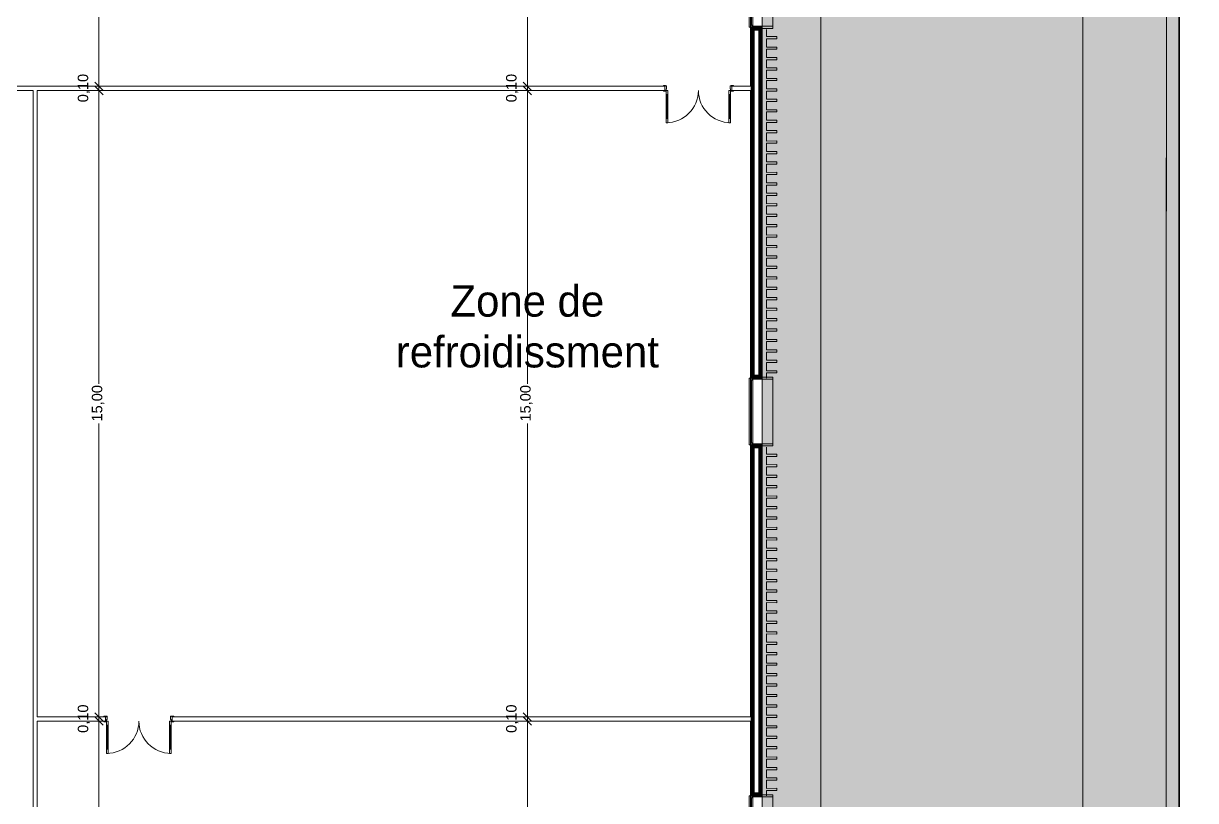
# Model space of a CAD drawing. Header units: millimetres. Extents: x -284281 to 1648660, y -821378 to -151356.
# Drawn here: x 226536 to 254599, y -204608 to -186000 of the extents above; entities that cross this region are included whole.
import ezdxf

# ---------------------------------------------------------------- set-up
doc = ezdxf.new("R2010")
doc.units = ezdxf.units.MM
doc.header["$MEASUREMENT"] = 0
doc.set_wipeout_variables(frame=1)
doc.linetypes.add('Traits', pattern=[282.222223, 141.111112, -141.111112])
doc.linetypes.add('Wipeout_Contour', pattern=[1000, 0, -1000])
for name, color, linetype in [('Cotations - 1_100', 7, 'Continuous'), ('Divers - Dessin général', 7, 'Continuous'), ('Fenêtres ARCHICAD', 7, 'Continuous'), ('Hachure', 7, 'Continuous'), ('Nouveau_0', 7, 'Continuous'), ('Portes ARCHICAD', 7, 'Continuous'), ('Sols_ Dalles', 7, 'Continuous'), ('Structure - Murs extérieurs', 7, 'Continuous'), ('TopoAlt', 7, 'Continuous')]:
    doc.layers.add(name, color=color, linetype=linetype)
doc.styles.add('STYLE_GENERE_1', font='AGENCYR.TTF')
doc.styles.add('STYLE_GENERE_2', font='arial.ttf')
doc.dimstyles.new('STYLE_GENERE__1', dxfattribs={"dimtxt": 250, "dimasz": 190, "dimexe": 0.18, "dimexo": 0.0625, "dimgap": 0, "dimtad": 1, "dimtih": 1, "dimtoh": 1, "dimlfac": 0.001, "dimzin": 0, "dimdsep": 46, "dimtxsty": 'STYLE_GENERE_2', "dimblk": 'ARROWHEAD_6', "dimblk1": 'ARROWHEAD_6', "dimblk2": 'ARROWHEAD_6', "dimcen": 0.09, "dimse1": 1, "dimse2": 1, "dimclrd": 7, "dimclre": 7, "dimclrt": 7, "dimazin": 0, "dimtfac": 1, "dimtdec": 4, "dimtmove": 0, "dimatfit": 3, "dimfxl": 1, "dimtolj": 1, "dimtzin": 0, "dimarcsym": 0})
doc.dimstyles.new('STYLE_GENERE__4', dxfattribs={"dimtxt": 250, "dimasz": 190, "dimexe": 0.18, "dimexo": 0.0625, "dimgap": 0, "dimtad": 0, "dimlfac": 0.001, "dimzin": 0, "dimdsep": 46, "dimtxsty": 'STYLE_GENERE_2', "dimblk": 'ARROWHEAD_6', "dimblk1": 'ARROWHEAD_6', "dimblk2": 'ARROWHEAD_6', "dimcen": 0.09, "dimse1": 1, "dimse2": 1, "dimclrd": 7, "dimclre": 7, "dimclrt": 7, "dimazin": 0, "dimtfac": 1, "dimtdec": 4, "dimtmove": 0, "dimatfit": 3, "dimfxl": 1, "dimtolj": 1, "dimtzin": 0, "dimarcsym": 0})
pattern_1 = [(45, (0, 175), (-55.684659, 55.684659), [0, -52.5, 0, -78.75]), (110, (175, 175), (74.000794, 26.934086), [0, -38.5, 0, -66.5])]
pattern_2 = [(45, (0, 0), (-7.0710678, 7.0710678), [])]

# ---------------------------------------------------------------- blocks, each defined once
blk = doc.blocks.new('Dalle_15_1', base_point=(153176, -163719))
at = {"linetype": 'Continuous', "lineweight": 0, "true_color": 0x90b349}
blk.add_hatch(color=55, dxfattribs=at).paths.add_polyline_path([(153176, -163719), (153156, -271725), (155117, -271706), (155135, -165720), (251905, -165737), (251887, -265587), (253887, -265588), (253906, -163738)])
at = {"color": 7, "linetype": 'Continuous', "lineweight": 5, "flags": 128}
blk.add_lwpolyline([(153176, -163719), (153156, -271725), (155117, -271706), (155135, -165720), (251905, -165737), (251887, -265587), (253887, -265588), (253906, -163738)], close=True, dxfattribs=at)
blk = doc.blocks.new('Fenêtre 25')
at = {"layer": 'Fenêtres ARCHICAD', "color": 7, "linetype": 'Continuous', "lineweight": 5}
for p, q in [((-800, 0), (-800, 33)), ((-800, 33), (800, 33)), ((800, 33), (800, 0)), ((-825, -530), (-825, -280)), ((-825, -280), (-775, -280)), ((-825, -280), (-800, -280)), ((-825, -280), (-800, -280)), ((-800, -30), (800, -30)), ((-800, -280), (-800, -50)), ((-800, -50), (-775, -50)), ((-800, -195), (-800, -265)), ((-800, -195), (-800, -265)), ((-800, -195), (-800, -265)), ((-800, -195), (-800, -265)), ((-800, -265), (-800, -280)), ((-800, -265), (-800, -280)), ((-775, -280), (-800, -280)), ((-775, -50), (-775, -280)), ((-775, -280), (-775, -530)), ((775, -280), (775, -50)), ((775, -50), (800, -50)), ((800, -280), (775, -280)), ((775, -280), (825, -280)), ((775, -530), (775, -280)), ((800, -50), (800, -280)), ((800, -195), (800, -265)), ((800, -195), (800, -265)), ((800, -195), (800, -265)), ((800, -195), (800, -265)), ((800, -265), (800, -280)), ((800, -265), (800, -280)), ((800, -280), (825, -280)), ((800, -280), (825, -280)), ((825, -280), (825, -530)), ((-775, -530), (-825, -530)), ((-775, -530), (775, -530)), ((825, -530), (775, -530))]:
    blk.add_line(p, q, dxfattribs=at)
at = {"layer": 'Fenêtres ARCHICAD', "color": 7, "linetype": 'Traits', "lineweight": 5}
blk.add_line((-800, 0), (800, 0), dxfattribs=at)
at = {"color": 254, "linetype": 'Wipeout_Contour', "lineweight": 0, "ltscale": 3003.33026}
blk.add_wipeout([(-750, 0), (-750, -50), (750, -50), (750, 0)], dxfattribs=at).dxf.layer = 'Fenêtres ARCHICAD'
at = {"layer": 'Fenêtres ARCHICAD', "color": 7, "linetype": 'Continuous', "lineweight": 5}
for p, q in [((-800, 0), (-750, 0)), ((-800, 0), (-800, -15)), ((-800, 0), (-800, -15)), ((-750, 0), (-750, -50)), ((-750, 0), (750, 0)), ((750, -50), (750, 0)), ((750, 0), (800, 0)), ((800, 0), (800, -15)), ((800, 0), (800, -15)), ((-800, -15), (-800, -50)), ((-800, -15), (-800, -50)), ((-750, -50), (-800, -50)), ((-800, -50), (-800, -85)), ((-800, -50), (-800, -85)), ((-800, -85), (-800, -195)), ((-800, -85), (-800, -195)), ((-800, -85), (-800, -195)), ((-800, -85), (-800, -195)), ((-750, -25), (750, -25)), ((750, -50), (-750, -50)), ((800, -50), (750, -50)), ((800, -15), (800, -50)), ((800, -15), (800, -50)), ((800, -50), (800, -85)), ((800, -50), (800, -85)), ((800, -85), (800, -195)), ((800, -85), (800, -195)), ((800, -85), (800, -195)), ((800, -85), (800, -195))]:
    blk.add_line(p, q, dxfattribs=at)
blk = doc.blocks.new('Mur_2_1', base_point=(244226, -173396))
at = {"color": 254, "linetype": 'Wipeout_Contour', "lineweight": 0, "ltscale": 1238482.456540068}
blk.add_wipeout([(244211, -186093), (244211, -194493), (244226, -194493), (244226, -186093)], dxfattribs=at)
at = {"color": 254, "linetype": 'Wipeout_Contour', "lineweight": 0, "ltscale": 1263457.769276507}
blk.add_wipeout([(244211, -196093), (244211, -204493), (244226, -204493), (244226, -196093)], dxfattribs=at)
at = {"linetype": 'Continuous', "lineweight": 5, "true_color": 0x5f5f5f}
h = blk.add_hatch(dxfattribs=at)
h.set_pattern_fill('ENDUIT_0001', color=251, style=0, pattern_type=2)
h.set_pattern_definition(pattern_1)
h.paths.add_polyline_path([(244211, -186093), (244211, -194493), (244226, -194493), (244226, -186093)])
h = blk.add_hatch(dxfattribs=at)
h.set_pattern_fill('ENDUIT_0001', color=251, style=0, pattern_type=2)
h.set_pattern_definition(pattern_1)
h.paths.add_polyline_path([(244211, -196093), (244211, -204493), (244226, -204493), (244226, -196093)])
at = {"color": 254, "linetype": 'Wipeout_Contour', "lineweight": 0, "ltscale": 1238347.192243157}
blk.add_wipeout([(244141, -186163), (244141, -194423), (244211, -194493), (244211, -186093)], dxfattribs=at)
at = {"color": 254, "linetype": 'Wipeout_Contour', "lineweight": 0, "ltscale": 1263325.224056283}
blk.add_wipeout([(244141, -196163), (244141, -204423), (244211, -204493), (244211, -196093)], dxfattribs=at)
at = {"linetype": 'Continuous', "lineweight": 5, "true_color": 0x5f5f5f}
h = blk.add_hatch(dxfattribs=at)
h.set_pattern_fill('BRIQUES_TERRE_CUITE__INT_97', color=251, style=0, pattern_type=2)
h.set_pattern_definition(pattern_2)
h.paths.add_polyline_path([(244141, -186163), (244141, -194423), (244211, -194493), (244211, -186093)])
h = blk.add_hatch(dxfattribs=at)
h.set_pattern_fill('BRIQUES_TERRE_CUITE__INT_97', color=251, style=0, pattern_type=2)
h.set_pattern_definition(pattern_2)
h.paths.add_polyline_path([(244141, -196163), (244141, -204423), (244211, -204493), (244211, -196093)])
at = {"color": 254, "linetype": 'Wipeout_Contour', "lineweight": 0, "ltscale": 1238062.087334193}
blk.add_wipeout([(244141, -186163), (244031, -186163), (244031, -194423), (244141, -194423)], dxfattribs=at)
at = {"color": 254, "linetype": 'Wipeout_Contour', "lineweight": 0, "ltscale": 1263045.802240406}
blk.add_wipeout([(244141, -196163), (244031, -196163), (244031, -204423), (244141, -204423)], dxfattribs=at)
at = {"color": 254, "linetype": 'Wipeout_Contour', "lineweight": 0, "ltscale": 1239486.484636291}
blk.add_wipeout([(243946, -187606), (243946, -194493), (243961, -194493), (243961, -187606)], dxfattribs=at)
at = {"color": 254, "linetype": 'Wipeout_Contour', "lineweight": 0, "ltscale": 1271008.258563661}
blk.add_wipeout([(243946, -202706), (243946, -204493), (243961, -204493), (243961, -202706)], dxfattribs=at)
at = {"linetype": 'Continuous', "lineweight": 5, "true_color": 0x5f5f5f}
h = blk.add_hatch(dxfattribs=at)
h.set_pattern_fill('ENDUIT_0001', color=251, style=0, pattern_type=2)
h.set_pattern_definition(pattern_1)
h.paths.add_polyline_path([(243946, -187606), (243946, -194493), (243961, -194493), (243961, -187606)])
h = blk.add_hatch(dxfattribs=at)
h.set_pattern_fill('ENDUIT_0001', color=251, style=0, pattern_type=2)
h.set_pattern_definition(pattern_1)
h.paths.add_polyline_path([(243946, -202706), (243946, -204493), (243961, -204493), (243961, -202706)])
at = {"color": 254, "linetype": 'Wipeout_Contour', "lineweight": 0, "ltscale": 1229032.335938694}
blk.add_wipeout([(243946, -187506), (243961, -187506), (243961, -186093), (243946, -186093)], dxfattribs=at)
at = {"color": 254, "linetype": 'Wipeout_Contour', "lineweight": 0, "ltscale": 1260220.518683456}
blk.add_wipeout([(243946, -202606), (243961, -202606), (243961, -196093), (243946, -196093)], dxfattribs=at)
at = {"linetype": 'Continuous', "lineweight": 5, "true_color": 0x5f5f5f}
h = blk.add_hatch(dxfattribs=at)
h.set_pattern_fill('ENDUIT_0001', color=251, style=0, pattern_type=2)
h.set_pattern_definition(pattern_1)
h.paths.add_polyline_path([(243946, -187506), (243961, -187506), (243961, -186093), (243946, -186093)])
h = blk.add_hatch(dxfattribs=at)
h.set_pattern_fill('ENDUIT_0001', color=251, style=0, pattern_type=2)
h.set_pattern_definition(pattern_1)
h.paths.add_polyline_path([(243946, -202606), (243961, -202606), (243961, -196093), (243946, -196093)])
at = {"color": 254, "linetype": 'Wipeout_Contour', "lineweight": 0, "ltscale": 1237780.528865928}
blk.add_wipeout([(243961, -186093), (243961, -194493), (244031, -194493), (244031, -186093)], dxfattribs=at)
at = {"color": 254, "linetype": 'Wipeout_Contour', "lineweight": 0, "ltscale": 1262769.723634633}
blk.add_wipeout([(243961, -204493), (244031, -204493), (244031, -196093), (243961, -196093)], dxfattribs=at)
at = {"linetype": 'Continuous', "lineweight": 5, "true_color": 0x5f5f5f}
h = blk.add_hatch(dxfattribs=at)
h.set_pattern_fill('BRIQUES_TERRE_CUITE__INT_97', color=251, style=0, pattern_type=2)
h.set_pattern_definition(pattern_2)
h.paths.add_polyline_path([(243961, -186093), (243961, -194493), (244031, -194493), (244031, -186093)])
h = blk.add_hatch(dxfattribs=at)
h.set_pattern_fill('BRIQUES_TERRE_CUITE__INT_97', color=251, style=0, pattern_type=2)
h.set_pattern_definition(pattern_2)
h.paths.add_polyline_path([(243961, -204493), (244031, -204493), (244031, -196093), (243961, -196093)])
at = {"color": 7, "linetype": 'Continuous', "lineweight": 5}
for p, q in [((243961, -187506), (243946, -187506)), ((243946, -187606), (243961, -187606)), ((243961, -187606), (243961, -187506)), ((243961, -202606), (243946, -202606)), ((243961, -202706), (243961, -202606)), ((243946, -202706), (243961, -202706))]:
    blk.add_line(p, q, dxfattribs=at)
at = {"color": 254, "linetype": 'Wipeout_Contour', "lineweight": 0, "ltscale": 1227876.541884673}
blk.add_wipeout([(244141, -186163), (244211, -186093), (244031, -186093), (244031, -186163)], dxfattribs=at)
at = {"color": 254, "linetype": 'Wipeout_Contour', "lineweight": 0, "ltscale": 1248360.991923008}
blk.add_wipeout([(244141, -194423), (244031, -194423), (244031, -194493), (244211, -194493)], dxfattribs=at)
at = {"color": 254, "linetype": 'Wipeout_Contour', "lineweight": 0, "ltscale": 1252534.079105675}
blk.add_wipeout([(244141, -196163), (244211, -196093), (244031, -196093), (244031, -196163)], dxfattribs=at)
at = {"color": 254, "linetype": 'Wipeout_Contour', "lineweight": 0, "ltscale": 1273668.553079764}
blk.add_wipeout([(244141, -204423), (244031, -204423), (244031, -204493), (244211, -204493)], dxfattribs=at)
at = {"linetype": 'Continuous', "lineweight": 5, "true_color": 0x5f5f5f}
h = blk.add_hatch(dxfattribs=at)
h.set_pattern_fill('BRIQUES_TERRE_CUITE__INT_97', color=251, style=0, pattern_type=2)
h.set_pattern_definition(pattern_2)
h.paths.add_polyline_path([(244141, -186163), (244211, -186093), (244031, -186093), (244031, -186163)])
h = blk.add_hatch(dxfattribs=at)
h.set_pattern_fill('BRIQUES_TERRE_CUITE__INT_97', color=251, style=0, pattern_type=2)
h.set_pattern_definition(pattern_2)
h.paths.add_polyline_path([(244141, -194423), (244031, -194423), (244031, -194493), (244211, -194493)])
h = blk.add_hatch(dxfattribs=at)
h.set_pattern_fill('BRIQUES_TERRE_CUITE__INT_97', color=251, style=0, pattern_type=2)
h.set_pattern_definition(pattern_2)
h.paths.add_polyline_path([(244141, -196163), (244211, -196093), (244031, -196093), (244031, -196163)])
h = blk.add_hatch(dxfattribs=at)
h.set_pattern_fill('BRIQUES_TERRE_CUITE__INT_97', color=251, style=0, pattern_type=2)
h.set_pattern_definition(pattern_2)
h.paths.add_polyline_path([(244141, -204423), (244031, -204423), (244031, -204493), (244211, -204493)])
at = {"color": 7, "linetype": 'Continuous', "lineweight": 5}
for p, q in [((243946, -186093), (243961, -186093)), ((243961, -186093), (243961, -187506)), ((243961, -186093), (243996, -186093)), ((243996, -186093), (244031, -186093)), ((244031, -186093), (244141, -186093)), ((244031, -186093), (244141, -186093)), ((244031, -194423), (244031, -186163)), ((244141, -186163), (244031, -186163)), ((244141, -186093), (244211, -186093)), ((244141, -186093), (244211, -186093)), ((244141, -194423), (244141, -186163)), ((244211, -194493), (244211, -186093)), ((244211, -186093), (244226, -186093)), ((244226, -186118), (244226, -186093)), ((243961, -187606), (243961, -194493)), ((244141, -194423), (244031, -194423)), ((244226, -194493), (244226, -194468)), ((243946, -194493), (243961, -194493)), ((243961, -194493), (243996, -194493)), ((243996, -194493), (244031, -194493)), ((244031, -194493), (244141, -194493)), ((244031, -194493), (244141, -194493)), ((244141, -194493), (244211, -194493)), ((244141, -194493), (244211, -194493)), ((244211, -194493), (244226, -194493)), ((243946, -196093), (243961, -196093)), ((243961, -196093), (243961, -202606)), ((243961, -196093), (243996, -196093)), ((243996, -196093), (244031, -196093)), ((244031, -196093), (244141, -196093)), ((244031, -196093), (244141, -196093)), ((244141, -196093), (244211, -196093)), ((244141, -196093), (244211, -196093)), ((244211, -204493), (244211, -196093)), ((244211, -196093), (244226, -196093)), ((244226, -196118), (244226, -196093)), ((244031, -204423), (244031, -196163)), ((244141, -196163), (244031, -196163)), ((244141, -204423), (244141, -196163)), ((243961, -202706), (243961, -204493)), ((243946, -204493), (243961, -204493)), ((243961, -204493), (243996, -204493)), ((243996, -204493), (244031, -204493)), ((244141, -204423), (244031, -204423)), ((244031, -204493), (244141, -204493)), ((244031, -204493), (244141, -204493)), ((244141, -204493), (244211, -204493)), ((244141, -204493), (244211, -204493)), ((244211, -204493), (244226, -204493)), ((244226, -204493), (244226, -204468))]:
    blk.add_line(p, q, dxfattribs=at)
at = {"color": 7, "linetype": 'Continuous', "lineweight": 5, "flags": 128}
for points in [[(243946, -186093), (243946, -187506)], [(244226, -194493), (244226, -186093)], [(243946, -187606), (243946, -194493)], [(243946, -196093), (243946, -202606)], [(244226, -204493), (244226, -196093)], [(243946, -202706), (243946, -204493)]]:
    blk.add_lwpolyline(points, dxfattribs=at)
at = {"layer": 'Fenêtres ARCHICAD', "color": 7, "linetype": 'Continuous', "lineweight": 5, "zscale": 1000, "rotation": 89.99999999999997}
for p in [(243946, -185293), (243946, -195293), (243946, -205293)]:
    blk.add_blockref('Fenêtre 25', p, dxfattribs=at)
blk = doc.blocks.new('Mur_54_1', base_point=(254206, -163438))
at = {"layer": 'TopoAlt', "color": 211, "linetype": 'Continuous', "lineweight": 5, "true_color": 0xfe55ff, "flags": 128}
for points in [[(253906, -163738), (253886, -270769)], [(254186, -271068), (254206, -163738)]]:
    blk.add_lwpolyline(points, dxfattribs=at)
blk = doc.blocks.new('Porte double 25_7')
at = {"layer": 'Portes ARCHICAD', "color": 7, "linetype": 'Continuous', "lineweight": 5}
for p, q in [((-772, 772), (-772, 672)), ((-732, 772), (-772, 772)), ((-772, 672), (-732, 672)), ((-752, 672), (-752, 100)), ((-732, 672), (-732, 772)), ((732, 672), (732, 772)), ((732, 772), (772, 772)), ((772, 672), (732, 672)), ((752, 672), (752, 100)), ((772, 772), (772, 672)), ((-837, 0), (-837, 19)), ((-837, 19), (-787, 19)), ((-787, 0), (-837, 0)), ((-800, 0), (-837, 0)), ((-800, 0), (-837, 0)), ((-772, 0), (-800, 0)), ((-800, 0), (-800, -115)), ((-800, 0), (-800, -100)), ((-800, 0), (-800, -100)), ((-787, 19), (-787, 0)), ((-732, 100), (-772, 100)), ((-772, 100), (-772, 0)), ((-772, -40), (-772, 0)), ((-772, 0), (-732, 0)), ((-732, 0), (-732, 100)), ((732, 0), (732, 100)), ((732, 100), (772, 100)), ((772, 0), (732, 0)), ((772, 100), (772, 0)), ((800, 0), (772, 0)), ((772, 0), (772, -40)), ((787, 19), (837, 19)), ((787, 0), (787, 19)), ((837, 0), (787, 0)), ((800, -115), (800, 0)), ((800, 0), (800, -100)), ((800, 0), (800, -100)), ((800, 0), (837, 0)), ((800, 0), (837, 0)), ((837, 19), (837, 0)), ((-837, -119), (-837, -100)), ((-837, -100), (-787, -100)), ((-800, -100), (-837, -100)), ((-800, -100), (-837, -100)), ((-787, -119), (-837, -119)), ((-800, -115), (-760, -115)), ((-787, -100), (-787, -119)), ((-760, -40), (-772, -40)), ((-760, -115), (-760, -40)), ((772, -40), (760, -40)), ((760, -40), (760, -115)), ((760, -115), (800, -115)), ((787, -100), (837, -100)), ((787, -119), (787, -100)), ((837, -119), (787, -119)), ((800, -100), (837, -100)), ((800, -100), (837, -100)), ((837, -100), (837, -119))]:
    blk.add_line(p, q, dxfattribs=at)
at = {"layer": 'Portes ARCHICAD', "color": 7, "linetype": 'Continuous', "lineweight": 5, "flags": 128}
for points in [[(-772, 672), (-772, 100), (-752, 100), (-752, 672)], [(-752, 672), (-752, 100), (-732, 100), (-732, 672)], [(752, 672), (752, 100), (732, 100), (732, 672)], [(772, 672), (772, 100), (752, 100), (752, 672)]]:
    blk.add_lwpolyline(points, close=True, dxfattribs=at)
at = {"layer": 'Portes ARCHICAD', "color": 7, "linetype": 'Continuous', "lineweight": 5}
for centre, start, end in [((-772, 0), 0, 90), ((772, 0), 90, 180)]:
    blk.add_arc(centre, 772, start, end, dxfattribs=at)
blk = doc.blocks.new('Mur_143_1', base_point=(226766, -202706))
at = {"layer": 'Structure - Murs extérieurs', "color": 7, "linetype": 'Continuous', "lineweight": 5}
for p, q in [((228500, -202606), (228463, -202606)), ((228500, -202706), (228500, -202606)), ((230100, -202606), (230137, -202606)), ((230100, -202706), (230100, -202606)), ((243961, -202606), (243946, -202606)), ((243961, -202706), (243961, -202606)), ((228500, -202706), (228463, -202706)), ((230100, -202706), (230137, -202706)), ((243946, -202706), (243961, -202706))]:
    blk.add_line(p, q, dxfattribs=at)
at = {"layer": 'Structure - Murs extérieurs', "color": 7, "linetype": 'Continuous', "lineweight": 5, "flags": 128}
for points in [[(228500, -202606), (226866, -202606)], [(243946, -202606), (230100, -202606)], [(226866, -202706), (228500, -202706)], [(230100, -202706), (243946, -202706)]]:
    blk.add_lwpolyline(points, dxfattribs=at)
at = {"layer": 'Portes ARCHICAD', "color": 7, "linetype": 'Continuous', "lineweight": 5, "xscale": -1, "zscale": 1000, "rotation": 180}
blk.add_blockref('Porte double 25_7', (229300, -202706), dxfattribs=at)
blk = doc.blocks.new('Mur_144_1', base_point=(219226, -187606))
at = {"layer": 'Structure - Murs extérieurs', "color": 7, "linetype": 'Continuous', "lineweight": 5}
for p, q in [((219506, -187506), (219491, -187506)), ((219491, -187506), (219491, -187606)), ((219491, -187606), (219506, -187606)), ((241896, -187506), (241859, -187506)), ((241896, -187606), (241859, -187606)), ((241896, -187606), (241896, -187506)), ((243496, -187506), (243533, -187506)), ((243496, -187606), (243496, -187506)), ((243496, -187606), (243533, -187606)), ((243961, -187506), (243946, -187506)), ((243946, -187606), (243961, -187606)), ((243961, -187606), (243961, -187506))]:
    blk.add_line(p, q, dxfattribs=at)
at = {"layer": 'Structure - Murs extérieurs', "color": 7, "linetype": 'Continuous', "lineweight": 5, "flags": 128}
for points in [[(241896, -187506), (219506, -187506)], [(219506, -187606), (226766, -187606)], [(226866, -187606), (241896, -187606)], [(243946, -187506), (243496, -187506)], [(243496, -187606), (243946, -187606)]]:
    blk.add_lwpolyline(points, dxfattribs=at)
at = {"layer": 'Portes ARCHICAD', "color": 7, "linetype": 'Continuous', "lineweight": 5, "xscale": -1, "zscale": 1000, "rotation": 180}
blk.add_blockref('Porte double 25_7', (242696, -187606), dxfattribs=at)
blk = doc.blocks.new('Mur_174_1', base_point=(226766, -237106))
at = {"layer": 'Structure - Murs extérieurs', "color": 7, "linetype": 'Continuous', "lineweight": 5, "flags": 128}
for points in [[(226766, -187606), (226766, -234600)], [(226866, -202606), (226866, -187606)], [(226866, -234600), (226866, -202706)]]:
    blk.add_lwpolyline(points, dxfattribs=at)
blk = doc.blocks.new('Tôle profilée 25')
at = {"color": 7, "linetype": 'Continuous', "lineweight": 5}
for p, q in [((-250, 8177.5), (-250, 8150)), ((0, 8176.5), (-250, 8177.5)), ((-250, 8150), (-250, 8122.5)), ((0, 8347.3), (0, 8176.5)), ((-250, 8122.5), (0, 8123.5)), ((-250, 7927.5), (-250, 7900)), ((0, 7926.5), (-250, 7927.5)), ((-250, 7900), (-250, 7872.5)), ((-250, 7872.5), (0, 7873.5)), ((0, 8123.5), (0, 7926.5)), ((0, 7873.5), (0, 7676.5)), ((-250, 7677.5), (-250, 7650)), ((0, 7676.5), (-250, 7677.5)), ((-250, 7650), (-250, 7622.5)), ((-250, 7622.5), (0, 7623.5)), ((0, 7623.5), (0, 7426.5)), ((-250, 7427.5), (-250, 7400)), ((0, 7426.5), (-250, 7427.5)), ((-250, 7400), (-250, 7372.5)), ((-250, 7372.5), (0, 7373.5)), ((0, 7373.5), (0, 7176.5)), ((-250, 7177.5), (-250, 7150)), ((0, 7176.5), (-250, 7177.5)), ((-250, 7150), (-250, 7122.5)), ((-250, 7122.5), (0, 7123.5)), ((0, 7123.5), (0, 6926.5)), ((-250, 6927.5), (-250, 6900)), ((0, 6926.5), (-250, 6927.5)), ((-250, 6900), (-250, 6872.5)), ((-250, 6872.5), (0, 6873.5)), ((0, 6873.5), (0, 6676.5)), ((-250, 6677.5), (-250, 6650)), ((0, 6676.5), (-250, 6677.5)), ((-250, 6650), (-250, 6622.5)), ((-250, 6622.5), (0, 6623.5)), ((0, 6623.5), (0, 6426.5)), ((-250, 6427.5), (-250, 6400)), ((0, 6426.5), (-250, 6427.5)), ((-250, 6400), (-250, 6372.5)), ((-250, 6372.5), (0, 6373.5)), ((-250, 6177.5), (-250, 6150)), ((0, 6176.5), (-250, 6177.5)), ((0, 6373.5), (0, 6176.5)), ((-250, 6150), (-250, 6122.5)), ((-250, 6122.5), (0, 6123.5)), ((-250, 5927.5), (-250, 5900)), ((0, 5926.5), (-250, 5927.5)), ((-250, 5900), (-250, 5872.5)), ((0, 6123.5), (0, 5926.5)), ((-250, 5872.5), (0, 5873.5)), ((-250, 5677.5), (-250, 5650)), ((0, 5676.5), (-250, 5677.5)), ((-250, 5650), (-250, 5622.5)), ((-250, 5622.5), (0, 5623.5)), ((0, 5873.5), (0, 5676.5)), ((0, 5623.5), (0, 5426.5)), ((-250, 5427.5), (-250, 5400)), ((0, 5426.5), (-250, 5427.5)), ((-250, 5400), (-250, 5372.5)), ((-250, 5372.5), (0, 5373.5)), ((0, 5373.5), (0, 5176.5)), ((-250, 5177.5), (-250, 5150)), ((0, 5176.5), (-250, 5177.5)), ((-250, 5150), (-250, 5122.5)), ((-250, 5122.5), (0, 5123.5)), ((0, 5123.5), (0, 4926.5)), ((-250, 4927.5), (-250, 4900)), ((0, 4926.5), (-250, 4927.5)), ((-250, 4900), (-250, 4872.5)), ((-250, 4872.5), (0, 4873.5)), ((0, 4873.5), (0, 4676.5)), ((-250, 4677.5), (-250, 4650)), ((0, 4676.5), (-250, 4677.5)), ((-250, 4650), (-250, 4622.5)), ((-250, 4622.5), (0, 4623.5)), ((0, 4623.5), (0, 4426.5)), ((-250, 4427.5), (-250, 4400)), ((0, 4426.5), (-250, 4427.5)), ((-250, 4400), (-250, 4372.5)), ((-250, 4372.5), (0, 4373.5)), ((0, 4373.5), (0, 4176.5)), ((-250, 4177.5), (-250, 4150)), ((0, 4176.5), (-250, 4177.5)), ((-250, 4150), (-250, 4122.5)), ((-250, 4122.5), (0, 4123.5)), ((0, 4123.5), (0, 3926.5)), ((-250, 3927.5), (-250, 3900)), ((0, 3926.5), (-250, 3927.5)), ((-250, 3900), (-250, 3872.5)), ((-250, 3872.5), (0, 3873.5)), ((-250, 3677.5), (-250, 3650)), ((0, 3676.5), (-250, 3677.5)), ((-250, 3650), (-250, 3622.5)), ((0, 3873.5), (0, 3676.5)), ((-250, 3622.5), (0, 3623.5)), ((-250, 3427.5), (-250, 3400)), ((0, 3426.5), (-250, 3427.5)), ((-250, 3400), (-250, 3372.5)), ((-250, 3372.5), (0, 3373.5)), ((0, 3623.5), (0, 3426.5)), ((0, 3373.5), (0, 3176.5)), ((-250, 3177.5), (-250, 3150)), ((0, 3176.5), (-250, 3177.5)), ((-250, 3150), (-250, 3122.5)), ((-250, 3122.5), (0, 3123.5)), ((0, 3123.5), (0, 2926.5)), ((-250, 2927.5), (-250, 2900)), ((0, 2926.5), (-250, 2927.5)), ((-250, 2900), (-250, 2872.5)), ((-250, 2872.5), (0, 2873.5)), ((0, 2873.5), (0, 2676.5)), ((-250, 2677.5), (-250, 2650)), ((0, 2676.5), (-250, 2677.5)), ((-250, 2650), (-250, 2622.5)), ((-250, 2622.5), (0, 2623.5)), ((0, 2623.5), (0, 2426.5)), ((-250, 2427.5), (-250, 2400)), ((0, 2426.5), (-250, 2427.5)), ((-250, 2400), (-250, 2372.5)), ((-250, 2372.5), (0, 2373.5)), ((0, 2373.5), (0, 2176.5)), ((-250, 2177.5), (-250, 2150)), ((0, 2176.5), (-250, 2177.5)), ((-250, 2150), (-250, 2122.5)), ((-250, 2122.5), (0, 2123.5)), ((0, 2123.5), (0, 1926.5)), ((-250, 1927.5), (-250, 1900)), ((0, 1926.5), (-250, 1927.5)), ((-250, 1900), (-250, 1872.5)), ((-250, 1872.5), (0, 1873.5)), ((0, 1873.5), (0, 1676.5)), ((-250, 1677.5), (-250, 1650)), ((0, 1676.5), (-250, 1677.5)), ((-250, 1650), (-250, 1622.5)), ((-250, 1622.5), (0, 1623.5)), ((-250, 1427.5), (-250, 1400)), ((0, 1426.5), (-250, 1427.5)), ((0, 1623.5), (0, 1426.5)), ((-250, 1400), (-250, 1372.5)), ((-250, 1372.5), (0, 1373.5)), ((-250, 1177.5), (-250, 1150)), ((0, 1176.5), (-250, 1177.5)), ((-250, 1150), (-250, 1122.5)), ((-250, 1122.5), (0, 1123.5)), ((0, 1373.5), (0, 1176.5)), ((0, 1123.5), (0, 926.5)), ((-250, 927.5), (-250, 900)), ((0, 926.5), (-250, 927.5)), ((-250, 900), (-250, 872.5)), ((-250, 872.5), (0, 873.5)), ((0, 873.5), (0, 676.5)), ((-250, 677.5), (-250, 650)), ((0, 676.5), (-250, 677.5)), ((-250, 650), (-250, 622.5)), ((-250, 622.5), (0, 623.5)), ((0, 623.5), (0, 426.5)), ((-250, 427.5), (-250, 400)), ((0, 426.5), (-250, 427.5)), ((-250, 400), (-250, 372.5)), ((-250, 372.5), (0, 373.5)), ((0, 373.5), (0, 176.5)), ((-250, 177.5), (-250, 150)), ((0, 176.5), (-250, 177.5)), ((-250, 150), (-250, 122.5)), ((-250, 122.5), (0, 123.5)), ((0, 123.5), (0, 0))]:
    blk.add_line(p, q, dxfattribs=at)
blk = doc.blocks.new('*D470')
at = {"layer": 'Cotations - 1_100', "color": 7, "linetype": 'Continuous', "lineweight": 5, "transparency": 16777216}
for p, q in [((219606, -177546), (219406, -177746)), ((219506, -177833), (219506, -177458)), ((244046, -177546), (243846, -177746)), ((243946, -177833), (243946, -177458)), ((219506, -177646), (243946, -177646))]:
    blk.add_line(p, q, dxfattribs=at)
at = {"layer": 'Cotations - 1_100', "color": 7, "lineweight": 5, "transparency": 16777216, "char_height": 250, "attachment_point": 7, "style": 'STYLE_GENERE_2'}
for s, insert in [('\\A1;{\\pql;\\fArial|b0|i0|c0|p38;24,44}', (230966, -177596)), ('\\A1;{\\pql;\\fArial|b0|i0|c0|p38;0,28}', (243181, -177596))]:
    blk.add_mtext(s, dxfattribs=dict(at, insert=insert))
blk = doc.blocks.new('ARROWHEAD_6')
at = {"color": 0, "linetype": 'Continuous', "lineweight": 0}
for p, q in [((0, 0), (-1, 0)), ((-0.5, -0.5), (0.5, 0.5))]:
    blk.add_line(p, q, dxfattribs=at)
blk = doc.blocks.new('*D471')
at = {"layer": 'Cotations - 1_100', "color": 7, "linetype": 'Continuous', "lineweight": 5, "transparency": 16777216}
for p, q in [((244046, -177546), (243846, -177746)), ((243946, -177833), (243946, -177458)), ((244126, -177746), (244326, -177546)), ((244226, -177833), (244226, -177458)), ((243946, -177646), (244226, -177646)), ((244226, -177646), (244376, -177646))]:
    blk.add_line(p, q, dxfattribs=at)
blk = doc.blocks.new('*D480')
at = {"layer": 'Cotations - 1_100', "color": 7, "linetype": 'Continuous', "lineweight": 5, "transparency": 16777216}
for p, q in [((238701, -202806), (238501, -202606)), ((238788, -202706), (238413, -202706)), ((238601, -207228), (238601, -202706)), ((238601, -212706), (238601, -208183)), ((238788, -212706), (238413, -212706)), ((238501, -212606), (238701, -212806))]:
    blk.add_line(p, q, dxfattribs=at)
at = {"layer": 'Cotations - 1_100', "color": 7, "lineweight": 5, "transparency": 16777216, "char_height": 250, "attachment_point": 7, "rotation": 90, "style": 'STYLE_GENERE_2'}
for s, insert in [('\\A1;{\\pql;\\fArial|b0|i0|c0|p38;0,10}', (238388, -202988)), ('\\A1;{\\pql;\\fArial|b0|i0|c0|p38;10,00}', (238726, -208133))]:
    blk.add_mtext(s, dxfattribs=dict(at, insert=insert))
blk = doc.blocks.new('*D481')
at = {"layer": 'Cotations - 1_100', "color": 7, "linetype": 'Continuous', "lineweight": 5, "transparency": 16777216}
for p, q in [((238788, -202606), (238413, -202606)), ((238501, -202506), (238701, -202706)), ((238701, -202806), (238501, -202606)), ((238601, -202706), (238601, -202606)), ((238788, -202706), (238413, -202706))]:
    blk.add_line(p, q, dxfattribs=at)
blk = doc.blocks.new('*D482')
at = {"layer": 'Cotations - 1_100', "color": 7, "linetype": 'Continuous', "lineweight": 5, "transparency": 16777216}
for p, q in [((238788, -187606), (238413, -187606)), ((238701, -187706), (238501, -187506)), ((238601, -194628), (238601, -187606)), ((238601, -202606), (238601, -195583)), ((238788, -202606), (238413, -202606)), ((238501, -202506), (238701, -202706))]:
    blk.add_line(p, q, dxfattribs=at)
at = {"layer": 'Cotations - 1_100', "color": 7, "lineweight": 5, "transparency": 16777216, "char_height": 250, "attachment_point": 7, "rotation": 90, "style": 'STYLE_GENERE_2'}
for s, insert in [('\\A1;{\\pql;\\fArial|b0|i0|c0|p38;0,10}', (238388, -187888)), ('\\A1;{\\pql;\\fArial|b0|i0|c0|p38;15,00}', (238726, -195533))]:
    blk.add_mtext(s, dxfattribs=dict(at, insert=insert))
blk = doc.blocks.new('*D483')
at = {"layer": 'Cotations - 1_100', "color": 7, "linetype": 'Continuous', "lineweight": 5, "transparency": 16777216}
for p, q in [((238501, -187406), (238701, -187606)), ((238788, -187506), (238413, -187506)), ((238788, -187606), (238413, -187606)), ((238701, -187706), (238501, -187506)), ((238601, -187606), (238601, -187506))]:
    blk.add_line(p, q, dxfattribs=at)
blk = doc.blocks.new('*D484')
at = {"layer": 'Cotations - 1_100', "color": 7, "linetype": 'Continuous', "lineweight": 5, "transparency": 16777216}
for p, q in [((238788, -173676), (238413, -173676)), ((238701, -173776), (238501, -173576)), ((238601, -173676), (238601, -173526)), ((238601, -180113), (238601, -173676)), ((238601, -187506), (238601, -181068)), ((238501, -187406), (238701, -187606)), ((238788, -187506), (238413, -187506))]:
    blk.add_line(p, q, dxfattribs=at)
at = {"layer": 'Cotations - 1_100', "color": 7, "lineweight": 5, "transparency": 16777216, "insert": (238726, -181018), "char_height": 250, "attachment_point": 7, "rotation": 90, "style": 'STYLE_GENERE_2'}
blk.add_mtext('\\A1;{\\pql;\\fArial|b0|i0|c0|p38;13,83}', dxfattribs=at)
blk = doc.blocks.new('*D587')
at = {"layer": 'Cotations - 1_100', "color": 7, "linetype": 'Continuous', "lineweight": 5, "transparency": 16777216}
for p, q in [((228445, -202806), (228245, -202606)), ((228533, -202706), (228158, -202706)), ((228345, -223428), (228345, -202706)), ((228345, -245106), (228345, -224383)), ((228533, -245106), (228158, -245106)), ((228245, -245006), (228445, -245206)), ((228445, -245306), (228245, -245106))]:
    blk.add_line(p, q, dxfattribs=at)
at = {"layer": 'Cotations - 1_100', "color": 7, "lineweight": 5, "transparency": 16777216, "char_height": 250, "attachment_point": 7, "rotation": 90, "style": 'STYLE_GENERE_2'}
for s, insert in [('\\A1;{\\pql;\\fArial|b0|i0|c0|p38;0,10}', (228133, -202988)), ('\\A1;{\\pql;\\fArial|b0|i0|c0|p38;42,40}', (228470, -224333))]:
    blk.add_mtext(s, dxfattribs=dict(at, insert=insert))
blk = doc.blocks.new('*D588')
at = {"layer": 'Cotations - 1_100', "color": 7, "linetype": 'Continuous', "lineweight": 5, "transparency": 16777216}
for p, q in [((228533, -202606), (228158, -202606)), ((228245, -202506), (228445, -202706)), ((228445, -202806), (228245, -202606)), ((228345, -202706), (228345, -202606)), ((228533, -202706), (228158, -202706))]:
    blk.add_line(p, q, dxfattribs=at)
blk = doc.blocks.new('*D589')
at = {"layer": 'Cotations - 1_100', "color": 7, "linetype": 'Continuous', "lineweight": 5, "transparency": 16777216}
for p, q in [((228533, -187606), (228158, -187606)), ((228445, -187706), (228245, -187506)), ((228345, -194628), (228345, -187606)), ((228345, -202606), (228345, -195583)), ((228533, -202606), (228158, -202606)), ((228245, -202506), (228445, -202706))]:
    blk.add_line(p, q, dxfattribs=at)
at = {"layer": 'Cotations - 1_100', "color": 7, "lineweight": 5, "transparency": 16777216, "char_height": 250, "attachment_point": 7, "rotation": 90, "style": 'STYLE_GENERE_2'}
for s, insert in [('\\A1;{\\pql;\\fArial|b0|i0|c0|p38;0,10}', (228133, -187888)), ('\\A1;{\\pql;\\fArial|b0|i0|c0|p38;15,00}', (228470, -195533))]:
    blk.add_mtext(s, dxfattribs=dict(at, insert=insert))
blk = doc.blocks.new('*D590')
at = {"layer": 'Cotations - 1_100', "color": 7, "linetype": 'Continuous', "lineweight": 5, "transparency": 16777216}
for p, q in [((228245, -187406), (228445, -187606)), ((228533, -187506), (228158, -187506)), ((228533, -187606), (228158, -187606)), ((228445, -187706), (228245, -187506)), ((228345, -187606), (228345, -187506))]:
    blk.add_line(p, q, dxfattribs=at)
blk = doc.blocks.new('*D591')
at = {"layer": 'Cotations - 1_100', "color": 7, "linetype": 'Continuous', "lineweight": 5, "transparency": 16777216}
for p, q in [((228533, -173396), (228158, -173396)), ((228445, -173496), (228245, -173296)), ((228345, -173396), (228345, -173246)), ((228345, -179986), (228345, -173396)), ((228345, -187506), (228345, -180915)), ((228245, -187406), (228445, -187606)), ((228533, -187506), (228158, -187506))]:
    blk.add_line(p, q, dxfattribs=at)
at = {"layer": 'Cotations - 1_100', "color": 7, "lineweight": 5, "transparency": 16777216, "insert": (228470, -180865), "char_height": 250, "attachment_point": 7, "rotation": 90, "style": 'STYLE_GENERE_2'}
blk.add_mtext('\\A1;{\\pql;\\fArial|b0|i0|c0|p38;14,11}', dxfattribs=at)

msp = doc.modelspace()

# ---------------------------------------------------------------- hatches: boundary and pattern name
at = {"linetype": 'Continuous', "lineweight": 0, "true_color": 0x6f6f6f}
h = msp.add_hatch(color=8, dxfattribs=at)
h.paths.add_polyline_path([(141848.4421, -295062.57111), (269220.82107, -293826.86817), (269220.82107, -270902.73426), (268763.04853, -270902.73426), (254213.59981, -271040.57524), (254213.59981, -163437.63526), (153156.19977, -163437.63526), (153156.19977, -271040.57524), (153182.9625, -271040.57014), (153183.14559, -272000.51417, -0.4094273642), (149183.68145, -275935.04226), (141848.4421, -275935.04226)])
h.paths.add_polyline_path([(158435.58359, -260639.95299), (155145.58359, -260639.95299), (155145.58359, -248364.9528), (155145.58359, -243089.97435), (155145.58359, -242189.97435), (158435.58359, -242189.97435)], flags=0)
h.paths.add_polyline_path([(161503.43335, -171995.57011), (161503.43335, -193810.57122), (161503.43335, -230015.57011), (161503.43335, -260810.57129), (196775.04197, -260810.57129), (196775.04197, -222495.57011), (186955.54197, -222495.57011), (186955.54197, -218295.57011), (196754.55038, -218295.57011), (196754.55038, -208495.57004), (196754.55038, -204495.57011), (193355.54197, -204495.57011), (193355.54197, -195161.53481), (195576.03357, -195161.53481), (195576.03357, -189810.57129), (217850.06795, -189810.57129), (217850.06795, -262266.88531), (245610.04479, -262266.88531), (245610.04479, -253395.57129), (245626.03357, -253395.57129), (246426.03357, -253395.57129), (247826.03357, -253395.57129), (247826.03357, -248005.57129), (247826.03357, -246605.57129), (245626.03357, -246605.57129), (245610.04479, -246605.57129), (245610.04479, -171995.57011), (212806.27958, -171995.57011)], flags=0)
h.paths.add_polyline_path([(162737.04244, -269433.91257, -0.0903186603), (162858.77258, -268727.62319, -0.2014487277), (163912.63869, -267592.73981, -0.1042114453), (164718.00561, -267415.05524), (165317.97869, -267409.37112, -0.1040446075), (166125.35422, -267571.24421, -0.2382554567), (167284.25653, -268953.31764, -0.0551886218), (167336.83602, -269390.33428), (167338.93075, -269611.43843), (167351.04633, -270890.26697), (167092.5827, -271892.76052, -0.2679491924), (165370.08316, -272909.1243), (164770.11009, -272914.80843, -0.1937174639), (163379.25202, -272370.18517, -0.0705687558), (163028.66346, -271931.26196, -0.1316524976), (162751.25276, -270933.84526)], flags=0)
h.paths.add_polyline_path([(175327.75206, -275599.00212, -0.4157910988), (173316.98603, -273599.0311), (173316.98603, -273452.05237), (173330.48786, -267377.82411, -0.3805567013), (175316.98603, -265609.82626), (175394.71409, -265609.82626), (175394.71409, -270609.82626), (190394.71409, -270609.82626), (190394.71409, -265609.82626), (195356.19118, -265609.82626, -0.4142135624), (196856.19118, -267109.82626), (196856.19118, -273660.69924, -0.3455016121), (195137.28541, -275433.43196)], flags=0)
h.paths.add_polyline_path([(205510.09252, -271504.08297, -0.1344739343), (205230.94767, -270484.93746), (205230.94767, -268984.93746, -0.4142135624), (207230.94767, -266984.93746), (207830.94767, -266984.93746, -0.4142135624), (209830.94767, -268984.93746), (209830.94767, -270484.93746, -0.1288203455), (209574.03043, -271465.58136, -0.2709362909), (207830.94767, -272484.93746), (207230.94767, -272484.93746, -0.2649799965)], flags=0)
h.paths.add_polyline_path([(217862.68721, -273329.32486), (217869.94938, -267730.33623, -0.0985615086), (218100.71805, -266943.72092), (218117.68082, -266951.54513, -0.2588490016), (219955.479, -265605.82722), (219953.14148, -265587.29374), (220637.56856, -265587.29374), (220637.56856, -265687.29374), (220637.56856, -270687.29374), (250537.56856, -270687.29374), (250537.56856, -265687.29374), (252208.00356, -265687.29374), (254186.29382, -265687.29374), (254186.29382, -267687.29374), (254186.29382, -271062.25464, 0.001345761), (254186.3228, -271073.02067), (254197.20856, -273095.23292, -0.4142135624), (252208.00356, -275105.96997), (243484.53401, -275105.96997, -0.0051889555), (243431.43827, -275116.10287), (235447.992, -275196.19066), (220071.01237, -275253.23979, -0.3865533313), (217873.0891, -273475.38502, -0.0251892193)], flags=0)
at = {"linetype": 'Continuous', "lineweight": 0, "true_color": 0x90b349}
msp.add_hatch(color=55, dxfattribs=at).paths.add_polyline_path([(153135.73629, -163719.4882), (153116.29773, -271660.98042), (155116.2977, -271661.34059), (155135.37608, -165719.84833), (251905.26212, -165737.27506), (251887.35693, -265587.29374), (253887.35689, -265587.6539), (253905.62225, -163737.63526)])
at = {"layer": 'Sols_ Dalles', "linetype": 'Continuous', "lineweight": 0, "true_color": 0x2e271c}
msp.add_hatch(color=250, dxfattribs=at).paths.add_polyline_path([(161503.43335, -171995.57011), (161503.43335, -230015.57011), (161503.43335, -260810.57129), (196775.04197, -260810.57129), (196775.04197, -260795.57129), (196775.04197, -258649.98223), (196775.04197, -258010.55782), (196775.04197, -222495.57011), (186955.54197, -222495.57011), (186955.54197, -218295.57011), (196754.55038, -218295.57011), (196754.55038, -204495.57011), (193355.54197, -204495.57011), (193355.54197, -195161.53481), (195576.03357, -195161.53481), (195576.03357, -189810.57129), (217805.54197, -189810.57129), (217805.54197, -253395.57011), (217805.54197, -253415.57129), (219205.54197, -253415.57129), (219205.54197, -253395.57011), (219205.54197, -188410.57129), (191955.54197, -188410.57129), (191955.54197, -190035.07573), (194140.4759, -190023.06089), (194160.9675, -193749.51998), (191976.03357, -193761.53481), (191955.54197, -200380.57011), (191955.54197, -205895.57011), (195354.55038, -205895.57011), (195354.55038, -216895.57011), (185555.54197, -216895.57011), (185555.54197, -223895.57011), (195354.55038, -223895.57011), (195354.55038, -258649.98223), (195354.55038, -259410.57129), (163990.22193, -259410.57129), (162860.68142, -259410.57129), (162860.68142, -231415.57011), (162860.68142, -173395.57011), (244226.03357, -173395.57011), (244226.03357, -248005.57129), (245626.03357, -248005.57129), (246426.03357, -248005.57129), (246426.03357, -251817.03038), (245610.04479, -251817.03038), (244211.03357, -251817.03038), (244211.03357, -253395.57129), (246426.03357, -253395.57129), (247826.03357, -253395.57129), (247826.03357, -248005.57129), (247826.03357, -246605.57129), (245626.03357, -246605.57129), (245626.03357, -171995.57011)])

# ---------------------------------------------------------------- linework, layer by layer
at = {"color": 9, "linetype": 'Continuous', "lineweight": 5}
msp.add_lwpolyline([(149183.68145, -275935.04226), (141848.4421, -275935.04226), (141848.4421, -295062.57111), (269220.82107, -293826.86817), (269220.82107, -270902.73426), (268763.04853, -270902.73426), (254213.59981, -271040.57524), (254213.59981, -163437.63526), (153163.039, -163437.63526), (153163.039, -271040.57524), (153156.19977, -271040.57524), (153156.38287, -272000.51928), (153183.14559, -272000.51417, -0.4094273642)], format="xyb", close=True, dxfattribs=at)
at = {"color": 7, "linetype": 'Continuous', "lineweight": 5}
msp.add_lwpolyline([(153135.73629, -163719.4882), (153116.29773, -271660.98042), (155116.2977, -271661.34059), (155135.37608, -165719.84833), (251905.26212, -165737.27506), (251887.35693, -265587.29374), (253887.35689, -265587.6539), (253905.62225, -163737.63526)], close=True, dxfattribs=at)
at = {"layer": 'Sols_ Dalles', "color": 250, "linetype": 'Continuous', "lineweight": 5, "true_color": 0x1f1f1f}
for points in [[(245626.03357, -253415.57129), (245626.03357, -171995.57011), (161503.43335, -171995.57011), (161503.43335, -230015.57011), (161503.43335, -260810.57129)], [(162860.68142, -259410.57129), (162860.68142, -231415.57011), (162860.68142, -173395.57011), (244226.03357, -173395.57011), (244226.03357, -253415.57129)]]:
    msp.add_lwpolyline(points, dxfattribs=at)
at = {"layer": 'TopoAlt', "color": 211, "linetype": 'Continuous', "lineweight": 5, "true_color": 0xfe55ff}
for points in [[(253905.62225, -163737.63526), (253886.34755, -270769.24799)], [(254186.29382, -271067.6377), (254205.62226, -163737.63526)]]:
    msp.add_lwpolyline(points, dxfattribs=at)

# ---------------------------------------------------------------- block references
at = {"color": 7, "linetype": 'Continuous', "lineweight": 5}
msp.add_blockref('Dalle_15_1', (153175.74676, -163719.4954), dxfattribs=at)
at = {"layer": 'Structure - Murs extérieurs', "color": 7, "lineweight": 5}
msp.add_blockref('Mur_174_1', (226766.03357, -237105.57129), dxfattribs=at)
at = {"layer": 'TopoAlt', "color": 211, "lineweight": 5, "true_color": 0xfe55ff}
msp.add_blockref('Mur_54_1', (254205.67628, -163437.63526), dxfattribs=at)

# ---------------------------------------------------------------- texts
at = {"layer": 'Hachure', "color": 250, "linetype": 'Continuous', "lineweight": 5, "true_color": 0x1f1f1f, "insert": (238600.88916, -193259.1667), "char_height": 750, "width": 4871.8967645, "attachment_point": 5, "line_spacing_factor": 0.97291, "style": 'STYLE_GENERE_1'}
msp.add_mtext('\\A1;{\\pqc;\\fAgency FB|b0|i0|c0|p34;Zone de\\fAgency FB|b0|i0|c0|p34; refroidissment }', dxfattribs=at)

# ---------------------------------------------------------------- dimensions: what is measured, and where the dimension line sits
at = {"layer": 'Cotations - 1_100', "color": 7, "linetype": 'Continuous', "lineweight": 5}
for base, p1, p2, picture, middle in [((228345.44042, -187605.57129), (235406.03357, -202605.57129), (231725.78777, -187605.57129), '*D589', (228345.44042, -195112.99882)), ((228345.44042, -187505.57129), (231725.78777, -187605.57129), (231725.78777, -187505.57129), '*D590', (228007.94042, -187563.43753)), ((238600.88916, -187605.57129), (235406.03357, -202605.57129), (231725.78777, -187605.57129), '*D482', (238600.88916, -195112.99882)), ((238600.88916, -187505.57129), (231725.78777, -187605.57129), (231725.78777, -187505.57129), '*D483', (238263.38916, -187563.43753)), ((228345.44042, -202705.57129), (231725.78777, -245105.57129), (235406.03357, -202705.57129), '*D587', (228345.44042, -223912.99882)), ((238600.88916, -202705.57129), (238903.53357, -212705.57129), (235406.03357, -202705.57129), '*D480', (238600.88916, -207712.99882)), ((228345.44042, -202605.57129), (235406.03357, -202705.57129), (235406.03357, -202605.57129), '*D588', (228007.94042, -202663.43753)), ((238600.88916, -202605.57129), (235406.03357, -202705.57129), (235406.03357, -202605.57129), '*D481', (238263.38916, -202663.43753))]:
    dim = msp.add_linear_dim(base=base, p1=p1, p2=p2, angle=90, dimstyle='STYLE_GENERE__4', dxfattribs=at)
    dim.commit()
    dim.dimension.update_dxf_attribs({"geometry": picture, "text_midpoint": middle, "dimtype": 160, "text_rotation": 90})

# ---------------------------------------------------------------- next in the draw order: block references
at = {"color": 7, "lineweight": 5}
msp.add_blockref('Mur_2_1', (244226.03357, -173395.57011), dxfattribs=at)

# ---------------------------------------------------------------- next in the draw order: linework, layer by layer
at = {"layer": 'Divers - Dessin général', "color": 14, "linetype": 'Continuous', "lineweight": 5, "true_color": 0x990000}
msp.add_lwpolyline([(254205.67628, -163437.63526), (254186.29382, -271067.6377), (152856.38803, -272027.63374), (152839.018, -197317.63509), (152835.67579, -163437.63526)], close=True, dxfattribs=at)
at = {"layer": 'Nouveau_0', "color": 7, "linetype": 'Continuous', "lineweight": 5}
msp.add_lwpolyline([(244226.03357, -173395.57011), (244226.03357, -253395.57011), (219226.03357, -253395.57011), (219226.03357, -173395.57011)], close=True, dxfattribs=at)
at = {"layer": 'TopoAlt', "color": 7, "linetype": 'Continuous', "lineweight": 5, "flags": 128}
msp.add_lwpolyline([(152835.67579, -163437.63526), (152835.73301, -163737.63526), (152856.37024, -271934.33653), (153156.37023, -271934.27931), (153135.73302, -163737.63526), (253905.62225, -163737.63526), (253886.34755, -270769.24799), (253886.29353, -271069.25262), (254186.29382, -271067.63769), (254205.62226, -163737.63526), (254205.67628, -163437.63526), (253905.67628, -163437.63526), (153135.6758, -163437.63526)], close=True, dxfattribs=at)

# ---------------------------------------------------------------- next in the draw order: block references
at = {"color": 7, "linetype": 'Continuous', "lineweight": 5, "xscale": -1, "zscale": 1000}
for p in [(244326.03357, -194492.54765), (244326.03357, -204492.54765)]:
    msp.add_blockref('Tôle profilée 25', p, dxfattribs=at)
at = {"layer": 'Structure - Murs extérieurs', "color": 7, "lineweight": 5}
for name, p in [('Mur_144_1', (219225.54197, -187605.57129)), ('Mur_143_1', (226766.03357, -202705.57129))]:
    msp.add_blockref(name, p, dxfattribs=at)

# ---------------------------------------------------------------- next in the draw order: dimensions: what is measured, and where the dimension line sits
at = {"layer": 'Cotations - 1_100', "color": 7, "linetype": 'Continuous', "lineweight": 5}
for base, p2, picture, middle in [((228345.44042, -173395.57011), (244226.03357, -173395.57011), '*D591', (228345.44042, -180445.42696)), ((238600.88916, -173675.62175), (243946.03357, -173675.62175), '*D484', (238600.88916, -180598.02405))]:
    dim = msp.add_linear_dim(base=base, p1=(231725.78777, -187505.57129), p2=p2, angle=90, dimstyle='STYLE_GENERE__4', dxfattribs=at)
    dim.commit()
    dim.dimension.update_dxf_attribs({"geometry": picture, "text_midpoint": middle, "dimtype": 160, "text_rotation": 90})
for base, p1, p2, picture, middle in [((243946.03357, -177645.56191), (219505.54197, -213397.84995), (243946.03357, -213395.59652), '*D470', (231385.78773, -177470.56191)), ((244226.03357, -177645.56191), (243946.03357, -213395.59652), (244226.03357, -213395.5707), '*D471', (243505.59482, -177470.56191))]:
    dim = msp.add_linear_dim(base=base, p1=p1, p2=p2, dimstyle='STYLE_GENERE__1', dxfattribs=at)
    dim.commit()
    dim.dimension.update_dxf_attribs({"geometry": picture, "text_midpoint": middle, "dimtype": 160})

doc.saveas('drawing.dxf')
